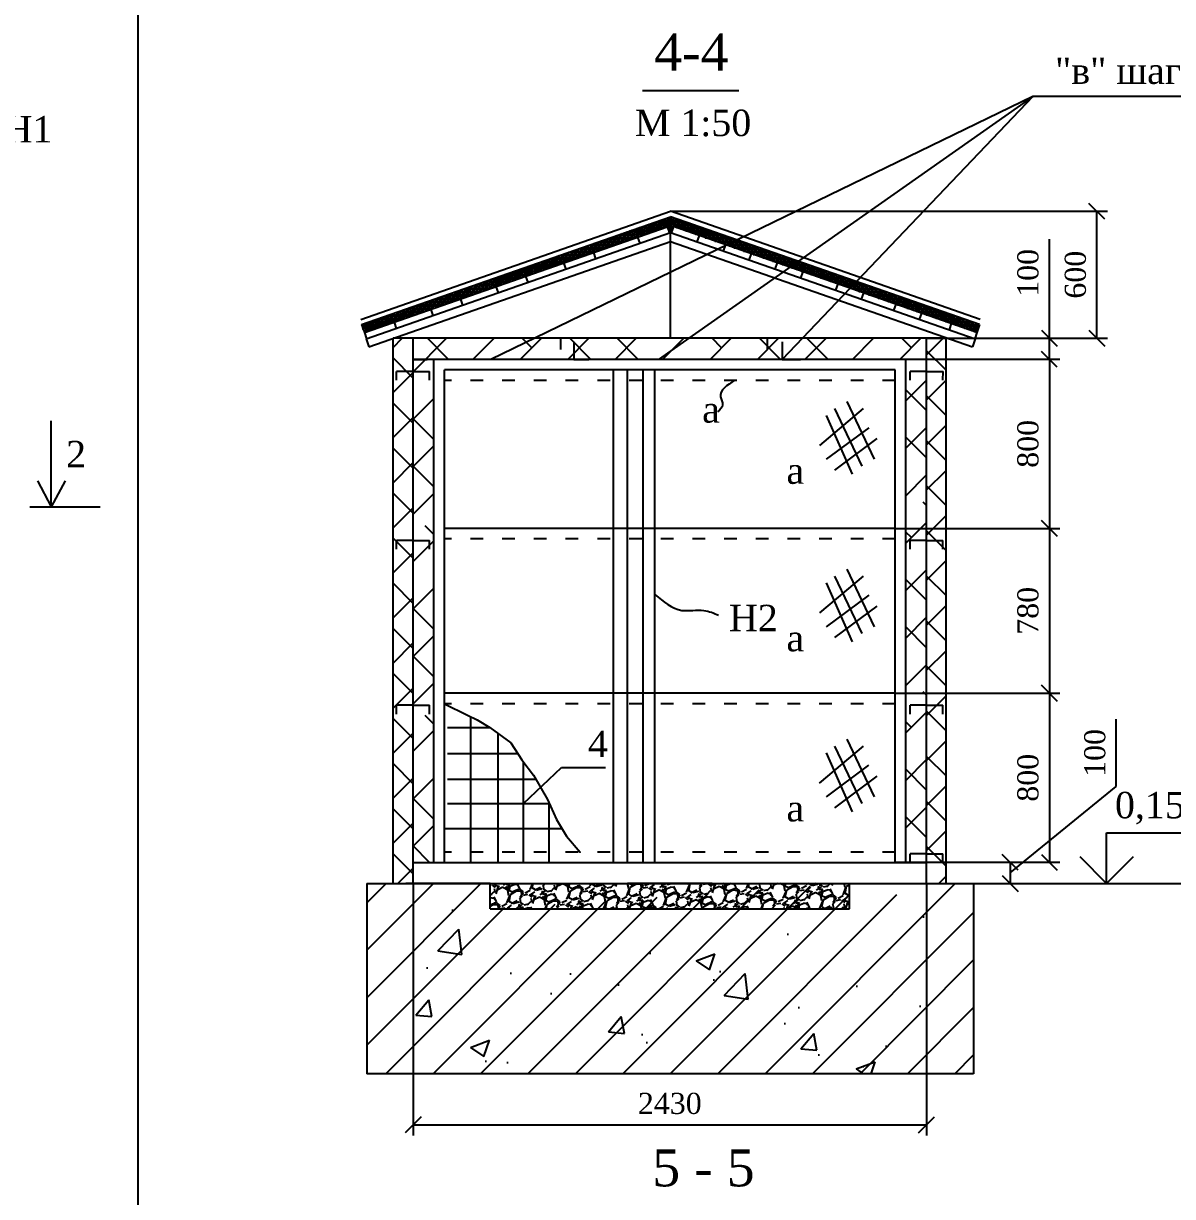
# Model space of a CAD drawing. Header units: millimetres. Extents: x 37412 to 124054, y -7714 to 34286.
# Drawn here: x 94021 to 104898, y 2892 to 13993 of the extents above; entities that cross this region are included whole.
import ezdxf

# ---------------------------------------------------------------- set-up
doc = ezdxf.new("R2010")
doc.units = ezdxf.units.MM
doc.header["$MEASUREMENT"] = 0
doc.linetypes.add('ACAD_ISO03W100', pattern=[30, 12, -18])
for name, color, linetype in [('Размеры', 7, 'Continuous'), ('Стен', 6, 'Continuous'), ('Текст', 7, 'Continuous')]:
    doc.layers.add(name, color=color, linetype=linetype)
doc.styles.add('CН', font='TIMES.TTF')
doc.dimstyles.new('50 СИС', dxfattribs={"dimscale": 0, "dimtxt": 200, "dimasz": 150, "dimexe": 100, "dimexo": 0.625, "dimgap": 100, "dimtad": 1, "dimlfac": 0.5, "dimdsep": 46, "dimtxsty": 'CН', "dimblk": 'OBLIQUE', "dimcen": 2.5, "dimclrd": 3, "dimclre": 3, "dimclrt": 7, "dimadec": 0, "dimazin": 0, "dimtm": 1e-09, "dimtfac": 1, "dimtmove": 0, "dimatfit": 3, "dimldrblk": 'NONE', "dimfxl": 0, "dimtolj": 1, "dimtzin": 0, "dimarcsym": 0})

# ---------------------------------------------------------------- blocks, each defined once
blk = doc.blocks.new('_Oblique')
at = {"color": 0, "lineweight": -2}
blk.add_line((-0.5, -0.5), (0.5, 0.5), dxfattribs=at)
blk = doc.blocks.new('*D36')
at = {"layer": 'Defpoints', "color": 0}
for p in [(97709, 5855), (102569, 5855), (102569, 3571)]:
    blk.add_point(p, dxfattribs=at)
at = {"layer": 'Размеры', "color": 3, "lineweight": -2}
for p, q in [((97709, 5854), (97709, 3471)), ((102569, 5854), (102569, 3471)), ((97709, 3571), (102569, 3571))]:
    blk.add_line(p, q, dxfattribs=at)
at = {"layer": 'Размеры', "color": 3, "lineweight": -2, "xscale": 150, "yscale": 150, "zscale": 150, "rotation": 180}
blk.add_blockref('_Oblique', (97709, 3571), dxfattribs=at)
at = {"layer": 'Размеры', "color": 3, "lineweight": -2, "xscale": 150, "yscale": 150, "zscale": 150}
blk.add_blockref('_Oblique', (102569, 3571), dxfattribs=at)
at = {"layer": 'Размеры', "color": 7, "insert": (100139, 3772), "char_height": 200, "attachment_point": 5, "style": 'CН'}
blk.add_mtext('\\A1;2430', dxfattribs=at)
blk = doc.blocks.new('_None')
blk = doc.blocks.new('*D37')
at = {"layer": 'Defpoints', "color": 0}
for p in [(102569, 11015), (103732, 11015), (102569, 10815)]:
    blk.add_point(p, dxfattribs=at)
at = {"layer": 'Размеры', "color": 3, "lineweight": -2}
for p, q in [((103732, 11015), (103732, 11952)), ((102570, 11015), (103832, 11015)), ((103732, 10815), (103732, 11015)), ((102570, 10815), (103832, 10815)), ((103732, 10815), (103732, 10665))]:
    blk.add_line(p, q, dxfattribs=at)
at = {"layer": 'Размеры', "color": 3, "lineweight": -2, "xscale": 150, "yscale": 150, "zscale": 150}
for p, rotation in [((103732, 11015), 270), ((103732, 10815), 90)]:
    blk.add_blockref('_Oblique', p, dxfattribs=dict(at, rotation=rotation))
at = {"layer": 'Размеры', "color": 7, "insert": (103530, 11633), "char_height": 200, "attachment_point": 5, "rotation": 90, "style": 'CН'}
blk.add_mtext('\\A1;100', dxfattribs=at)
blk = doc.blocks.new('*D38')
at = {"layer": 'Defpoints', "color": 0}
for p in [(102502, 10815), (102273, 9215), (103732, 9215)]:
    blk.add_point(p, dxfattribs=at)
at = {"layer": 'Размеры', "color": 3, "lineweight": -2}
for p, q in [((102503, 10815), (103832, 10815)), ((103732, 10815), (103732, 9215)), ((102274, 9215), (103832, 9215))]:
    blk.add_line(p, q, dxfattribs=at)
at = {"layer": 'Размеры', "color": 3, "lineweight": -2, "xscale": 150, "yscale": 150, "zscale": 150}
for p, rotation in [((103732, 10815), 90), ((103732, 9215), 270)]:
    blk.add_blockref('_Oblique', p, dxfattribs=dict(at, rotation=rotation))
at = {"layer": 'Размеры', "color": 7, "insert": (103530, 10015), "char_height": 200, "attachment_point": 5, "rotation": 90, "style": 'CН'}
blk.add_mtext('\\A1;800', dxfattribs=at)
blk = doc.blocks.new('*D39')
at = {"layer": 'Defpoints', "color": 0}
for p in [(102273, 9215), (102273, 7655), (103732, 7655)]:
    blk.add_point(p, dxfattribs=at)
at = {"layer": 'Размеры', "color": 3, "lineweight": -2}
for p, q in [((102274, 9215), (103832, 9215)), ((103732, 9215), (103732, 7655)), ((102274, 7655), (103832, 7655))]:
    blk.add_line(p, q, dxfattribs=at)
at = {"layer": 'Размеры', "color": 3, "lineweight": -2, "xscale": 150, "yscale": 150, "zscale": 150}
for p, rotation in [((103732, 9215), 90), ((103732, 7655), 270)]:
    blk.add_blockref('_Oblique', p, dxfattribs=dict(at, rotation=rotation))
at = {"layer": 'Размеры', "color": 7, "insert": (103530, 8435), "char_height": 200, "attachment_point": 5, "rotation": 90, "style": 'CН'}
blk.add_mtext('\\A1;780', dxfattribs=at)
blk = doc.blocks.new('*D40')
at = {"layer": 'Defpoints', "color": 0}
for p in [(102273, 7655), (102273, 6055), (103732, 6055)]:
    blk.add_point(p, dxfattribs=at)
at = {"layer": 'Размеры', "color": 3, "lineweight": -2}
for p, q in [((102274, 7655), (103832, 7655)), ((103732, 7655), (103732, 6055)), ((102274, 6055), (103832, 6055))]:
    blk.add_line(p, q, dxfattribs=at)
at = {"layer": 'Размеры', "color": 3, "lineweight": -2, "xscale": 150, "yscale": 150, "zscale": 150}
for p, rotation in [((103732, 7655), 90), ((103732, 6055), 270)]:
    blk.add_blockref('_Oblique', p, dxfattribs=dict(at, rotation=rotation))
at = {"layer": 'Размеры', "color": 7, "insert": (103530, 6855), "char_height": 200, "attachment_point": 5, "rotation": 90, "style": 'CН'}
blk.add_mtext('\\A1;800', dxfattribs=at)
blk = doc.blocks.new('*D41')
at = {"layer": 'Defpoints', "color": 0}
for p in [(102273, 6055), (102569, 5855), (103361, 5855)]:
    blk.add_point(p, dxfattribs=at)
at = {"layer": 'Размеры', "color": 3, "lineweight": -2}
for p, q in [((104365, 6772), (104365, 7409)), ((103361, 5955), (104365, 6772)), ((102274, 6055), (103461, 6055)), ((103361, 6055), (103361, 5855)), ((102570, 5855), (103461, 5855))]:
    blk.add_line(p, q, dxfattribs=at)
at = {"layer": 'Размеры', "color": 3, "lineweight": -2, "xscale": 150, "yscale": 150, "zscale": 150}
for p, rotation in [((103361, 6055), 90), ((103361, 5855), 270)]:
    blk.add_blockref('_Oblique', p, dxfattribs=dict(at, rotation=rotation))
at = {"layer": 'Размеры', "color": 7, "insert": (104163, 7090), "char_height": 200, "attachment_point": 5, "rotation": 90, "style": 'CН'}
blk.add_mtext('\\A1;100', dxfattribs=at)
blk = doc.blocks.new('*D55')
at = {"layer": 'Defpoints', "color": 0}
for p in [(100147, 12216), (104181, 12216), (102570, 11015)]:
    blk.add_point(p, dxfattribs=at)
at = {"layer": 'Текст', "color": 3, "lineweight": -2}
for p, q in [((100147, 12216), (104281, 12216)), ((104181, 11015), (104181, 12216)), ((102570, 11015), (104281, 11015))]:
    blk.add_line(p, q, dxfattribs=at)
at = {"layer": 'Текст', "color": 3, "lineweight": -2, "xscale": 150, "yscale": 150, "zscale": 150}
for p, rotation in [((104181, 12216), 90), ((104181, 11015), 270)]:
    blk.add_blockref('_Oblique', p, dxfattribs=dict(at, rotation=rotation))
at = {"layer": 'Текст', "color": 7, "insert": (103979, 11616), "char_height": 200, "attachment_point": 5, "rotation": 90, "style": 'CН'}
blk.add_mtext('\\A1;{\\fTimes New Roman|b0|i0|c204|p18;600}', dxfattribs=at)

msp = doc.modelspace()

# ---------------------------------------------------------------- hatches: boundary and pattern name
at = {"layer": 'Стен'}
h = msp.add_hatch(dxfattribs=at)
h.set_pattern_fill('ANSI38', color=3, scale=100, style=0)
h.set_pattern_definition([(45, (-102773.8, -2097.76), (-224.5064, 224.5064), []), (135, (-102773.8, -2097.76), (-673.5192, 224.5064), [793.75, -476.25])])
h.paths.add_polyline_path([(97905.133, 10814.706), (97709.133, 10814.706), (97709.133, 6054.706), (97905.133, 6054.706)])
h.paths.add_polyline_path([(102569.133, 10814.706), (102569.133, 11014.706), (97709.133, 11014.706), (97709.133, 10814.706), (97843.237, 10814.706)])
h.paths.add_polyline_path([(102373.133, 6054.706), (102413.374, 6054.706), (102413.374, 6135.497), (102569.133, 6135.497), (102569.133, 10814.706), (102435.028, 10814.706), (102373.133, 10814.706)])
at = {"layer": 'Текст'}
h = msp.add_hatch(dxfattribs=at)
h.set_pattern_fill('NET3', color=3, scale=10, style=0)
h.set_pattern_definition([(0, (116.64, -10862.08), (0, 31.75), []), (60, (116.64, -10862.08), (-27.496307, 15.875), []), (120, (116.64, -10862.08), (-27.496307, -15.875), [])])
h.paths.add_polyline_path([(100115.076, 12069.217), (100135.483, 12010.745), (100146.832, 12014.706), (100152.908, 12012.585), (100173.315, 12071.057), (101008.166, 11779.69), (101105.531, 11830.441), (100146.832, 12165.032), (97221.513, 11144.081), (97247.874, 11068.549)])
h.paths.add_polyline_path([(101105.531, 11830.441), (101008.166, 11779.69), (101594.486, 11575.061), (101672.703, 11632.495)])
h.paths.add_polyline_path([(101672.703, 11632.495), (101594.486, 11575.061), (102271.215, 11338.879), (102327.333, 11404.026)])
h.paths.add_polyline_path([(102327.333, 11404.026), (102271.215, 11338.879), (103045.789, 11068.549), (103072.15, 11144.081)])
h = msp.add_hatch(dxfattribs=at)
h.set_pattern_fill('ANSI37', color=3, scale=95, style=0)
h.set_pattern_definition([(45, (0, 0), (-213.2811, 213.2811), []), (135, (0, 0), (-213.2811, -213.2811), [])])
h.paths.add_polyline_path([(97709.133, 11014.706), (97524.325, 11014.706), (97519.133, 11012.894), (97519.133, 5854.706), (97709.133, 5854.706)])
h.paths.add_polyline_path([(102754.567, 11014.706), (102569.133, 11014.706), (102569.133, 10700.584), (102569.394, 10700.583), (102569.133, 10700.583), (102569.133, 5854.706), (102639.133, 5854.706), (102754.567, 5854.706)])
h = msp.add_hatch(dxfattribs=at)
h.set_pattern_fill('LINE', color=256, scale=100, angle=45, style=0)
h.set_pattern_definition([(45, (0, 0), (-224.5064, 224.5064), [])])
edge = h.paths.add_edge_path()
edge.add_line((97270.549, 5854.706), (97270.549, 4054.706))
edge.add_line((103015.355, 4054.706), (97270.549, 4054.706))
edge.add_line((103015.355, 5854.706), (103015.355, 4054.706))
edge.add_line((101839.133, 5854.706), (102639.133, 5854.706))
edge.add_line((101839.133, 5614.706), (101839.133, 5854.706))
edge.add_line((98439.133, 5614.706), (101839.133, 5614.706))
edge.add_line((98439.133, 5614.706), (98439.133, 5854.706))
edge.add_line((98439.133, 5854.706), (97639.133, 5854.706))
h = msp.add_hatch(dxfattribs=at)
h.set_pattern_fill('AR-CONC', color=256, scale=10, style=0)
h.set_pattern_definition([(50, (0, 0), (1821.847, -159.39), [190.5, -2095.5]), (355, (0, 0), (-352.428, 1910.566), [152.4, -1676.4]), (100.451, (151.8, -13.3), (1469.425, 1751.167), [161.9, -1780.9]), (46.1842, (0, 508), (2710.79, -420.423), [285.75, -3143.25]), (96.6356, (226, 473), (2374.04, 2474.256), [242.85, -2671.35]), (351.184, (0, 508), (2374.046, 2474.25), [228.6, -2514.6]), (21, (254, 381), (1516.149, -1022.655), [190.5, -2095.5]), (326, (254, 381), (618.02, 1841.88), [152.4, -1676.4]), (71.4514, (380.3, 295.8), (2134.165, 819.23), [161.9, -1780.9]), (37.5, (0, 0), (30.886, 845.5504), [0, -1656.08, 0, -1701.8, 0, -1682.75]), (7.5, (0, 0), (668.197, 1001.806), [0, -970.28, 0, -1617.98, 0, -641.35]), (327.5, (-566.4, 0), (1355.906, -57.2874), [0, -635, 0, -1981.2, 0, -2628.9]), (317.5, (-820.4, 0), (1481.292, 254.265), [0, -825.5, 0, -1315.72, 0, -1866.9])])
h.paths.add_polyline_path([(102639.133, 5854.706), (101839.133, 5854.706), (101839.133, 5614.706), (98439.133, 5614.706), (98439.133, 5854.706), (97639.133, 5854.706), (97639.133, 4054.706), (102639.133, 4054.706)])
h = msp.add_hatch(dxfattribs=at)
h.set_pattern_fill('GRAVEL', color=3, scale=10, angle=30, style=0)
h.set_pattern_definition([(258.0128, (31.379, 311.41), (-616.7637113, -2995.737369), [34.1721, -3383.05]), (214.9697, (24.281, 277.983), (2512.650597, 1743.9713656), [58.6405, -5805.4]), (162.5104, (-23.772, 244.374), (3596.7042897, -1149.6782659), [41.3482, -4093.47]), (297.2737, (-77.81, 139.851), (-2320.0296853, 4526.4070841), [53.4005, -5286.64]), (322.8337, (-53.34, 92.388), (-2623.8562518, 2004.6451288), [52.3634, -5183.98]), (27.2737, (-11.612, 60.753), (-4526.4070841, -2320.0296853), [53.4005, -5286.64]), (67.6942, (35.851, 85.2235), (-1589.6188221, -3850.7036077), [70.6194, -6991.31]), (102.2553, (62.655, 150.558), (-1254.2045623, 5728.3531381), [66.672, -6600.53]), (151.4296, (48.503, 215.711), (-3410.7621319, 1843.6122579), [53.5813, -5304.55]), (205.2364, (1.446, 241.336), (2546.6718856, 1177.0305145), [61.1713, -2997.39]), (252.3974, (-53.887, 215.255), (-1242.64732764, -3943.6718761), [79.1078, -7831.68]), (168.8141, (141.23, 263.382), (-2301.791015, 430.8212514), [27.0005, -2673.06]), (201.4692, (114.743, 268.62), (3113.6121581, 1211.0554661), [51.3682, -5085.46]), (255, (66.94, 249.82), (126.9999, -219.9703), [35.9209, -323.289]), (233.1986, (36.3, 267.325), (845.854858, 1074.944975), [19.3441, -1915.06]), (321.8014, (24.713, 251.836), (-600.970852, 532.911694), [27.3566, -1340.48]), (60.9638, (46.21, 234.92), (405.910463, 820.940846), [44.432, -1436.63]), (191.5651, (67.78, 273.77), (566.94092, 34.02999), [32.1287, -771.09]), (46.3895, (-102.87, 178.176), (1818.7065318, 1929.9106857), [45.0088, -4455.88]), (100.3462, (-71.825, 210.765), (517.118666, -2927.6701408), [37.7599, -3738.22]), (323.1986, (42.377, 317.76), (-1074.944975, 845.854858), [38.688, -1895.72]), (13.6105, (73.355, 294.585), (-2580.7049468, -610.0907157), [45.0088, -4455.88]), (9.444, (-24.13, 41.794), (-1353.85332, -195.060417), [43.4035, -2126.77]), (324.7751, (18.685, 48.916), (-2496.849051, 1784.6753344), [36.3672, -3600.36]), (96.8014, (171.577, 99.06), (-195.059307, 1353.857085), [38.688, -1895.72]), (47.354, (166.995, 137.476), (-2351.6168038, -2530.8805722), [42.5783, -4215.24]), (99.444, (63.79, 36.83), (195.060417, -1353.85332), [21.7018, -2148.48]), (131.3099, (158.38, 91.44), (-727.96774, 752.87962), [12.9515, -1282.2]), (195.9638, (149.83, 101.17), (786.9116, 161.030196), [52.3634, -994.905]), (216.009, (99.485, 86.767), (2072.7015784, 1489.9680661), [48.5267, -4804.14]), (333.6901, (57.64, 215.12), (-473.970283, 312.940437), [36.6324, -879.178]), (23.1572, (90.479, 198.885), (3993.5003776, 1719.0580174), [63.9557, -6331.6]), (90.9454, (149.282, 224.036), (9.118117, -2047.788315), [26.1508, -2588.94]), (120, (148.85, 250.18), (-346.97045, 92.97045), [15.24, -238.76]), (150.2564, (91.276, 90.826), (1768.879497, -1031.793468), [35.2867, -3493.39]), (78.0128, (60.638, 108.333), (616.7637113, 2995.737369), [68.3443, -3348.88]), (30, (74.83, 175.19), (92.97045, 346.97045), [66.04, -187.96]), (355.3048, (132.025, 208.207), (-3088.7007988, 269.7955148), [40.161, -3975.93]), (284.0546, (172.05, 204.92), (288.030196, -1006.88423), [36.9829, -1812.17]), (237.646, (181.032, 169.043), (-2909.4363319, -4612.7050615), [60.2145, -5961.25]), (205.4261, (148.808, 118.177), (-2986.6159274, -1431.0309919), [63.7029, -6306.58]), (205.4261, (148.808, 118.177), (-2986.6159274, -1431.0309919), [63.7029, -6306.58])])
h.paths.add_polyline_path([(101839.133, 5854.706), (98439.133, 5854.706), (98439.133, 5614.706), (101839.133, 5614.706)])

# ---------------------------------------------------------------- linework, layer by layer
at = {"layer": 'Defpoints', "color": 3}
msp.add_line((95103.724, 33786.443), (95103.724, -7213.557), dxfattribs=at)
at = {"layer": 'Размеры', "color": 3}
for p, q in [((101969.681, 10349.575), (101554.634, 9999.663)), ((101697.306, 10349.575), (101956.711, 9805.267)), ((101814.038, 10414.374), (102073.443, 9870.066)), ((101619.485, 10284.777), (101865.919, 9727.509)), ((102021.562, 10168.139), (101619.485, 9870.066)), ((102099.383, 10064.462), (101697.306, 9766.388)), ((101814.038, 8829.275), (102073.443, 8284.967)), ((101969.681, 8764.476), (101554.634, 8414.564)), ((101619.485, 8699.678), (101865.919, 8142.41)), ((101697.306, 8764.476), (101956.711, 8220.168)), ((102021.562, 8583.04), (101619.485, 8284.967)), ((102099.383, 8479.362), (101697.306, 8181.289)), ((101813.782, 7219.488), (102073.186, 6675.18)), ((101969.424, 7154.69), (101554.377, 6804.777)), ((101697.05, 7154.69), (101956.454, 6610.381)), ((101619.228, 7089.891), (101865.662, 6532.623)), ((102021.305, 6973.254), (101619.228, 6675.18)), ((102099.127, 6869.576), (101697.049, 6571.502))]:
    msp.add_line(p, q, dxfattribs=at)
at = {"layer": 'Размеры'}
msp.add_line((102639.133, 5854.706), (105128.456, 5854.706), dxfattribs=at)
at = {"layer": 'Размеры', "color": 3}
msp.add_spline([(100753.264, 10614.706), (100620.274, 10459.661), (100639.272, 10383.728), (100591.776, 10317.287)], degree=3, dxfattribs=at)
at = {"layer": 'Стен'}
for p, q in [((102754.567, 11014.706), (97519.133, 11014.706)), ((97519.133, 5854.706), (97519.133, 11014.706)), ((97709.133, 5854.706), (97709.133, 11014.706)), ((102569.133, 5854.706), (102569.133, 11014.706)), ((102754.567, 5854.706), (102754.567, 11014.706)), ((102569.133, 10814.706), (97709.133, 10814.706)), ((97905.133, 6054.706), (97905.133, 10814.706)), ((102373.133, 6054.706), (102373.133, 10814.706)), ((99738.854, 6054.706), (99738.854, 10714.706)), ((99885.786, 6054.706), (99885.786, 10714.706)), ((102273.133, 9214.706), (98005.133, 9214.706)), ((102273.133, 7654.706), (98005.133, 7654.706)), ((97709.133, 6054.706), (102569.133, 6054.706)), ((97270.549, 5854.706), (97270.549, 4054.706)), ((98439.133, 5854.706), (97639.133, 5854.706)), ((100539.133, 5854.706), (99739.133, 5854.706)), ((101839.133, 5854.706), (102639.133, 5854.706)), ((102639.133, 5854.706), (102831.534, 5854.706)), ((103015.355, 5854.706), (103015.355, 4054.706)), ((103015.355, 4054.706), (97270.549, 4054.706))]:
    msp.add_line(p, q, dxfattribs=at)
at = {"layer": 'Стен', "color": 1}
for p, q in [((99104.316, 11014.706), (99104.316, 10907.344)), ((101060.892, 11014.706), (101060.892, 10907.344)), ((99231.799, 10979.043), (99231.799, 10814.706)), ((101203.878, 10979.043), (101203.878, 10814.706)), ((97709.133, 10814.706), (97843.237, 10814.706)), ((99231.799, 10814.706), (99372.631, 10814.706)), ((101203.878, 10814.706), (101376.162, 10814.706)), ((102569.133, 10814.706), (102435.028, 10814.706)), ((97709.133, 10700.583), (97553.374, 10700.583)), ((97553.374, 10618.349), (97553.374, 10700.583)), ((97709.133, 10700.583), (97864.891, 10700.583)), ((97864.891, 10618.349), (97864.891, 10700.583)), ((102569.133, 10700.583), (102413.374, 10700.583)), ((102413.374, 10618.349), (102413.374, 10700.583)), ((102569.655, 10700.581), (102725.41, 10699.588)), ((102724.886, 10617.355), (102725.41, 10699.588)), ((94283.338, 9418.419), (94283.338, 10231.372)), ((94152.777, 9665.208), (94283.338, 9418.419)), ((94413.899, 9665.208), (94283.338, 9418.419)), ((94080.761, 9418.419), (94748.072, 9418.419)), ((97709.133, 9100.583), (97553.374, 9100.583)), ((97553.374, 9018.349), (97553.374, 9100.583)), ((97709.133, 9100.583), (97864.891, 9100.583)), ((97864.891, 9018.349), (97864.891, 9100.583)), ((102413.374, 9018.349), (102413.374, 9100.583)), ((102569.133, 9100.583), (102413.374, 9100.583)), ((102569.133, 9100.583), (102724.891, 9100.583)), ((102724.891, 9018.349), (102724.891, 9100.583)), ((97709.133, 7540.583), (97553.374, 7540.583)), ((97553.374, 7458.349), (97553.374, 7540.583)), ((97709.133, 7540.583), (97864.891, 7540.583)), ((97864.891, 7458.349), (97864.891, 7540.583)), ((102569.133, 7540.583), (102413.374, 7540.583)), ((102413.374, 7458.349), (102413.374, 7540.583)), ((102569.133, 7540.583), (102724.891, 7540.583)), ((102724.891, 7458.349), (102724.891, 7540.583)), ((102569.133, 6135.497), (102413.374, 6135.497)), ((102413.374, 6053.263), (102413.374, 6135.497)), ((102569.133, 6135.497), (102724.891, 6135.497)), ((102724.891, 6053.263), (102724.891, 6135.497))]:
    msp.add_line(p, q, dxfattribs=at)
at = {"layer": 'Стен', "color": 7}
for p, q in [((98005.133, 6054.706), (98005.133, 10714.706)), ((102273.133, 10714.706), (98005.133, 10714.706)), ((102273.133, 10714.706), (98005.133, 10714.706)), ((99605.629, 6054.706), (99605.629, 10714.706)), ((99998.81, 6054.706), (99998.81, 10714.706)), ((102273.133, 6054.706), (102273.133, 10714.706)), ((98254.04, 6042.606), (98254.04, 7433.014)), ((98514.317, 6042.606), (98514.317, 7274.98)), ((98753.04, 6042.606), (98753.04, 7003.953)), ((98996.795, 6042.606), (98996.795, 6612.227)), ((97270.549, 5854.706), (102569.133, 5854.706)), ((98439.133, 5614.706), (101839.133, 5614.706))]:
    msp.add_line(p, q, dxfattribs=at)
at = {"layer": 'Стен', "color": 3, "linetype": 'ACAD_ISO03W100', "ltscale": 10}
for p, q in [((102273.133, 10614.706), (98005.133, 10614.706)), ((102273.133, 9114.706), (98005.133, 9114.706)), ((102273.133, 7554.706), (98005.133, 7554.706)), ((102273.133, 6150.258), (98005.133, 6150.258))]:
    msp.add_line(p, q, dxfattribs=at)
at = {"layer": 'Текст'}
for p, q in [((99880.821, 13360.028), (100792.154, 13360.028)), ((97215.361, 11193.27), (100146.832, 12216.367)), ((103078.302, 11193.27), (100146.832, 12216.367)), ((97221.513, 11144.081), (100146.832, 12165.032)), ((103072.15, 11144.081), (100146.832, 12165.032)), ((97247.874, 11068.549), (100115.076, 12069.217)), ((97263.818, 11008.52), (100146.832, 12014.706)), ((100115.076, 12069.217), (100135.483, 12010.745)), ((100146.832, 12014.706), (103029.846, 11008.52)), ((100146.832, 11014.706), (100146.832, 12014.706)), ((100173.315, 12071.057), (100152.908, 12012.585)), ((103045.789, 11068.549), (100173.315, 12071.057)), ((97290.179, 10932.988), (100146.832, 11929.974)), ((99833.971, 11971.11), (99854.378, 11912.638)), ((100146.832, 11929.974), (103003.485, 10932.988)), ((100416.41, 11986.216), (100396.003, 11927.744)), ((100664.753, 11899.543), (100644.346, 11841.071)), ((99415.215, 11824.962), (99435.622, 11766.49)), ((100907.848, 11814.701), (100887.441, 11756.23)), ((99134.11, 11726.855), (99154.517, 11668.383)), ((101154.184, 11728.729), (101133.777, 11670.257)), ((98774.271, 11601.269), (98794.678, 11542.798)), ((101397.279, 11643.887), (101376.872, 11585.416)), ((98493.166, 11503.162), (98513.573, 11444.691)), ((101728.442, 11528.31), (101708.036, 11469.838)), ((101971.537, 11443.468), (101951.13, 11384.997)), ((98157.047, 11385.855), (98177.454, 11327.383)), ((102277.758, 11336.596), (102257.351, 11278.124)), ((97875.942, 11287.748), (97896.349, 11229.276)), ((102520.853, 11251.754), (102500.446, 11193.283)), ((97221.513, 11144.081), (97247.874, 11068.549)), ((97528.979, 11166.656), (97549.386, 11108.185)), ((102802.694, 11153.39), (102782.287, 11094.919)), ((103072.15, 11144.081), (103045.789, 11068.549)), ((97247.874, 11068.549), (97268.281, 11010.078)), ((97263.818, 11008.52), (97290.179, 10932.988)), ((103029.846, 11008.52), (103003.485, 10932.988)), ((103045.789, 11068.549), (103025.382, 11010.078)), ((98035.398, 7332.18), (98435.629, 7332.18)), ((98035.398, 7084.129), (98700.165, 7084.129)), ((98035.398, 6842.128), (98868.255, 6842.128)), ((98035.398, 6612.227), (98996.795, 6612.227)), ((98005.133, 6376.276), (99117.283, 6376.276)), ((104274.326, 6334.706), (105243.09, 6334.706)), ((104274.326, 5854.706), (104274.326, 6334.706)), ((104019.767, 6109.265), (104274.326, 5854.706)), ((104274.326, 5854.706), (104528.884, 6109.265)), ((98439.133, 5614.706), (98439.133, 5854.706)), ((101839.133, 5614.706), (101839.133, 5854.706))]:
    msp.add_line(p, q, dxfattribs=at)
at = {"layer": 'Текст', "color": 3}
for p, q in [((103577.036, 13301.404), (98445.743, 10814.706)), ((103577.036, 13301.404), (100032.94, 10814.706)), ((103577.036, 13301.404), (101203.878, 10814.706)), ((105344.396, 13301.404), (103577.036, 13301.404))]:
    msp.add_line(p, q, dxfattribs=at)
at = {"layer": 'Текст'}
msp.add_lwpolyline([(98005.133, 7554.706), (98223.776, 7447.131), (98314.57, 7404.78), (98435.629, 7332.18), (98635.376, 7186.979), (98738.276, 7023.629), (98847.229, 6878.428), (98980.394, 6648.527), (99065.135, 6460.976), (99161.982, 6303.675), (99289.094, 6150.258), (99289.094, 6150.258)], dxfattribs=at)
at = {"layer": 'Текст', "color": 3}
msp.add_spline([(99998.81, 8589.813), (100253.221, 8439.168), (100462.054, 8439.168), (100601.276, 8392.815)], degree=3, dxfattribs=at)

# ---------------------------------------------------------------- texts
at = {"layer": 'Размеры', "style": 'CН'}
msp.add_text('М 1:50', height=250, dxfattribs=at).set_placement((99808.591, 12927.713))
at = {"layer": 'Текст', "style": 'CН'}
for s, height, p in [('4-4', 350, (99990.676, 13547.811)), ('"в" шаг 600', 250, (103785.438, 13421.239)), ('Н1', 250, (93832.608, 12867.398)), ('а', 250, (100445.406, 10215.779)), ('2', 250, (94424.207, 9793.582)), ('а', 250, (101243.348, 9636.791)), ('Н2', 250, (100699.371, 8242.17)), ('а', 250, (101243.348, 8051.692)), ('0,150', 250, (104353.113, 6471.591)), ('а', 250, (101243.091, 6441.905)), ('5 - 5', 350, (99973.031, 2988.483))]:
    msp.add_text(s, height=height, dxfattribs=at).set_placement(p)
at = {"layer": 'Текст', "color": 7, "insert": (99363.559, 7051.028), "char_height": 250, "attachment_point": 7, "style": 'CН'}
msp.add_mtext('{\\fTimes New Roman|b0|i0|c204|p18;4}', dxfattribs=at)

# ---------------------------------------------------------------- dimensions: what is measured, and where the dimension line sits
at = {"layer": 'Размеры'}
for base, p1, p2, override, picture, middle in [((103732.168, 11014.706), (102569.133, 10814.706), (102569.133, 11014.706), {"dimscale": 1}, '*D37', (103530.438, 11633.235)), ((103732.168, 9214.706), (102502.08, 10814.706), (102273.133, 9214.706), {"dimscale": 1}, '*D38', (103530.438, 10014.706)), ((103732.168, 7654.706), (102273.133, 9214.706), (102273.133, 7654.706), {"dimscale": 1, "dimtmove": 1}, '*D39', (103530.149, 8434.706)), ((103732.168, 6054.706), (102273.133, 7654.706), (102273.133, 6054.706), {"dimscale": 1, "dimtmove": 1}, '*D40', (103530.438, 6854.706))]:
    dim = msp.add_linear_dim(base=base, p1=p1, p2=p2, angle=90, dimstyle='50 СИС', override=override, dxfattribs=at)
    dim.commit()
    dim.dimension.update_dxf_attribs({"geometry": picture, "text_midpoint": middle})
dim = msp.add_linear_dim(base=(103360.953, 5854.706), p1=(102273.133, 6054.706), p2=(102569.133, 5854.706), angle=90, dimstyle='50 СИС', override={"dimscale": 1, "dimtmove": 1}, dxfattribs=at)
dim.commit()
dim.dimension.update_dxf_attribs({"geometry": '*D41', "text_midpoint": (104364.918, 6871.768), "dimtype": 160})
dim = msp.add_linear_dim(base=(102569.133, 3570.553), p1=(97709.133, 5854.706), p2=(102569.133, 5854.706), dimstyle='50 СИС', override={"dimscale": 1}, dxfattribs=at)
dim.commit()
dim.dimension.update_dxf_attribs({"geometry": '*D36', "text_midpoint": (100139.133, 3772.283)})
at = {"layer": 'Текст'}
dim = msp.add_linear_dim(base=(104181.175, 12216.367), p1=(102569.758, 11014.706), p2=(100146.832, 12216.367), angle=90, text='{\\fTimes New Roman|b0|i0|c204|p18;600}', dimstyle='50 СИС', override={"dimscale": 1}, dxfattribs=at)
dim.commit()
dim.dimension.update_dxf_attribs({"geometry": '*D55', "text_midpoint": (103979.445, 11615.537)})

# ---------------------------------------------------------------- leaders
at = {"layer": 'Текст', "annotation_type": 0, "has_hookline": 1, "hookline_direction": 0, "text_width": 166.006}
msp.add_leader([(98753.04, 6612.227), (99113.559, 6951.028), (99263.559, 6951.028)], dimstyle='50 СИС', override={"dimscale": 1}, dxfattribs=at)

doc.saveas('drawing.dxf')
